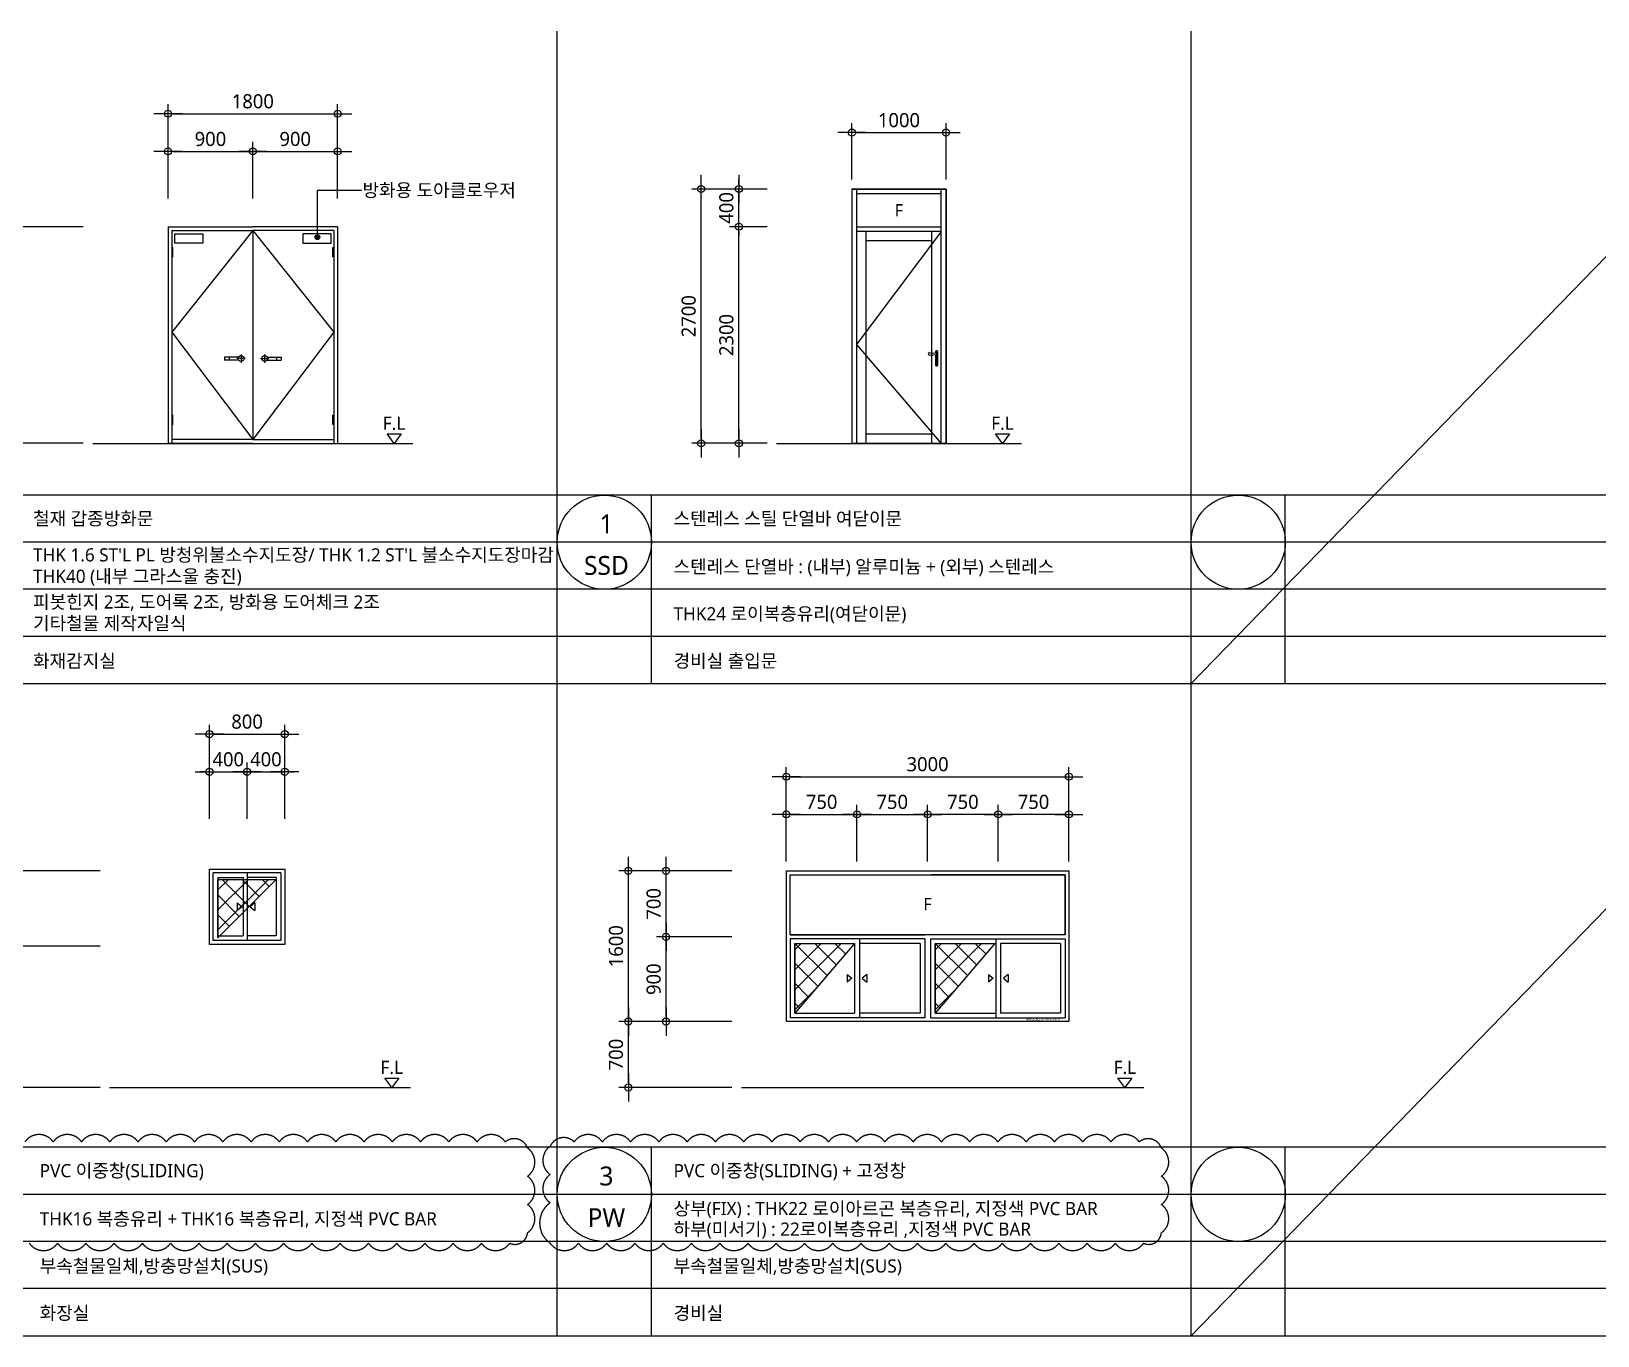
# Model space of a CAD drawing. Header units: millimetres. Extents: x 184384 to 428726, y 73696 to 101396.
# Drawn here: x 399144 to 415774, y 87546 to 101396 of the extents above; entities that cross this region are included whole.
import ezdxf
from ezdxf.enums import TextEntityAlignment as Align

# ---------------------------------------------------------------- set-up
doc = ezdxf.new("R2010")
doc.units = ezdxf.units.MM
doc.header["$LTSCALE"] = 100
doc.header["$MEASUREMENT"] = 0
doc.header["$PDSIZE"] = -10
doc.linetypes.add('ACAD_ISO03W100', pattern=[30, 12, -18])
doc.linetypes.add('CEN', pattern=[62, 60, -1, 0, -1])
doc.layers.get('0').update_dxf_attribs({"linetype": 'CONTINUOUS'})
doc.layers.get('DEFPOINTS').update_dxf_attribs({"color": 171, "linetype": 'CONTINUOUS'})
for name, color, linetype in [('BOX', 7, 'CONTINUOUS'), ('center(창호)', 1, 'CEN'), ('dim0', 7, 'CONTINUOUS'), ('DOOR', 4, 'CONTINUOUS'), ('DOOR 2', 4, 'CONTINUOUS'), ('DOOR-ELE', 252, 'CONTINUOUS'), ('ELE-3', 4, 'CONTINUOUS'), ('ELE-7', 8, 'CONTINUOUS'), ('hatch', 8, 'CONTINUOUS'), ('NDIM', 7, 'CONTINUOUS'), ('OPEN', 1, 'CONTINUOUS'), ('SYM', 7, 'CONTINUOUS'), ('TEX', 3, 'CONTINUOUS'), ('TEXT', 3, 'CONTINUOUS'), ('TEXT-기입', 6, 'CONTINUOUS'), ('WID', 4, 'CONTINUOUS'), ('WIN', 4, 'CONTINUOUS'), ('WIN-G', 252, 'CONTINUOUS')]:
    doc.layers.add(name, color=color, linetype=linetype)
doc.layers.add('VE변경사항적용-20220616', color=10, linetype='CONTINUOUS', plot=False)
doc.styles.add('CGS', font='cgse', dxfattribs={"bigfont": 'cgs'})
doc.styles.add('나눔바른고딕', font='NanumBarunGothic.ttf')
doc.dimstyles.new('NDIM 1200', dxfattribs={"dimscale": 500, "dimtxt": 3, "dimasz": 1, "dimexe": 2, "dimexo": 2, "dimgap": 1, "dimtad": 1, "dimdec": 0, "dimdsep": 46, "dimtxsty": 'CGS', "dimblk": 'DOT0', "dimcen": 1, "dimdle": 8, "dimclrd": 2, "dimclre": 2, "dimclrt": 2, "dimadec": 0, "dimazin": 0, "dimtfac": 1, "dimtdec": 0, "dimtix": 1, "dimtmove": 2, "dimatfit": 3, "dimldrblk": 'DOT0', "dimfxl": 1, "dimtolj": 1, "dimtzin": 0, "dimlwd": -1, "dimlwe": -1, "dimarcsym": 0})

# ---------------------------------------------------------------- blocks, each defined once
blk = doc.blocks.new('DOT0')
blk.add_line((-3, 0), (3, 0))
at = {"color": 6}
blk.add_circle((0, 0), 0.75, dxfattribs=at)
blk = doc.blocks.new('*D147')
at = {"layer": 'DEFPOINTS', "color": 0, "ltscale": 0.4, "transparency": 16777216}
for p in [(408856, 100321), (407856, 99721), (408856, 99721)]:
    blk.add_point(p, dxfattribs=at)
at = {"layer": 'NDIM', "ltscale": 0.4, "transparency": 16777216}
for p, q in [((407856, 99821), (407856, 100421)), ((407906, 100321), (408806, 100321)), ((408856, 99821), (408856, 100421))]:
    blk.add_line(p, q, dxfattribs=at)
at = {"layer": 'NDIM', "ltscale": 0.4, "transparency": 16777216, "xscale": 50, "yscale": 50, "zscale": 50, "rotation": 180}
blk.add_blockref('DOT0', (407856, 100321), dxfattribs=at)
at = {"layer": 'NDIM', "ltscale": 0.4, "transparency": 16777216, "xscale": 50, "yscale": 50, "zscale": 50}
blk.add_blockref('DOT0', (408856, 100321), dxfattribs=at)
at = {"layer": 'NDIM', "ltscale": 0.4, "transparency": 16777216, "insert": (408356, 100452), "char_height": 150, "attachment_point": 5, "style": '나눔바른고딕'}
blk.add_mtext('\\A1;1000', dxfattribs=at)
blk = doc.blocks.new('*D148')
at = {"layer": 'DEFPOINTS', "color": 0, "ltscale": 0.4, "transparency": 16777216}
for p in [(406256, 99721), (407056, 99721), (407056, 97021)]:
    blk.add_point(p, dxfattribs=at)
at = {"layer": 'NDIM', "ltscale": 0.4, "transparency": 16777216}
for p, q in [((406956, 99721), (406156, 99721)), ((406256, 97071), (406256, 99671)), ((406956, 97021), (406156, 97021))]:
    blk.add_line(p, q, dxfattribs=at)
at = {"layer": 'NDIM', "ltscale": 0.4, "transparency": 16777216, "xscale": 50, "yscale": 50, "zscale": 50}
for p, rotation in [((406256, 99721), 90), ((406256, 97021), 270)]:
    blk.add_blockref('DOT0', p, dxfattribs=dict(at, rotation=rotation))
at = {"layer": 'NDIM', "ltscale": 0.4, "transparency": 16777216, "insert": (406124, 98371), "char_height": 150, "attachment_point": 5, "rotation": 90, "style": '나눔바른고딕'}
blk.add_mtext('\\A1;2700', dxfattribs=at)
blk = doc.blocks.new('A$C085C0424')
at = {"layer": 'DOOR', "ltscale": 1000}
for p, q in [((0, 2700), (1000, 2700)), ((0, 2700), (0, 0)), ((1000, 2700), (1000, 0)), ((950, 2650), (50, 2650)), ((50, 2300), (950, 2300)), ((950, 2250), (50, 2250)), ((1000, 0), (0, 0))]:
    blk.add_line(p, q, dxfattribs=at)
for points in [[(50, 2700), (50, 0)], [(950, 0), (950, 2700)]]:
    blk.add_lwpolyline(points, dxfattribs=at)
at = {"layer": 'DOOR 2', "color": 8}
for p, q in [((950, 2250), (50, 1050)), ((50, 1050), (950, 0))]:
    blk.add_line(p, q, dxfattribs=at)
at = {"layer": 'DOOR-ELE', "color": 5}
for p, q in [((150, 2250), (150, 0)), ((850, 0), (850, 2250)), ((850, 2150), (150, 2150)), ((825, 962), (900, 956)), ((825, 938), (900, 944)), ((887, 973), (887, 957)), ((887, 943), (887, 832)), ((892, 973), (892, 957)), ((892, 943), (892, 832)), ((905, 981), (895, 981)), ((905, 976), (895, 976)), ((908, 832), (908, 973)), ((913, 832), (913, 973)), ((895, 829), (905, 829)), ((895, 824), (905, 824)), ((150, 100), (850, 100))]:
    blk.add_line(p, q, dxfattribs=at)
for radius in [5, 3]:
    blk.add_circle((900, 838), radius, dxfattribs=at)
for centre, radius, start, end in [((824, 950), 12, 85.4426, 274.5574), ((895, 973), 8, 90, 180), ((895, 832), 8, 180, 270), ((895, 973), 3, 90, 180), ((895, 832), 3, 180, 270), ((900, 950), 6, 270, 90), ((905, 973), 8, 0, 90), ((905, 973), 3, 0, 90), ((905, 832), 3, 270, 0), ((905, 832), 8, 270, 0)]:
    blk.add_arc(centre, radius, start, end, dxfattribs=at)
at = {"layer": 'ELE-3', "ltscale": 1000}
blk.add_lwpolyline([(1000, 2700), (0, 2700), (0, 0), (1000, 0)], close=True, dxfattribs=at)
at = {"layer": 'OPEN', "ltscale": 1000}
blk.add_lwpolyline([(950, 2250), (50, 1050), (950, 0)], dxfattribs=at)
blk = doc.blocks.new('*D149')
at = {"layer": 'DEFPOINTS', "color": 0, "ltscale": 0.4, "transparency": 16777216}
for p in [(406656, 99321), (407056, 99321), (407056, 97021)]:
    blk.add_point(p, dxfattribs=at)
at = {"layer": 'NDIM', "ltscale": 0.4, "transparency": 16777216}
for p, q in [((406956, 99321), (406556, 99321)), ((406656, 97071), (406656, 99271)), ((406956, 97021), (406556, 97021))]:
    blk.add_line(p, q, dxfattribs=at)
at = {"layer": 'NDIM', "ltscale": 0.4, "transparency": 16777216, "xscale": 50, "yscale": 50, "zscale": 50}
for p, rotation in [((406656, 99321), 90), ((406656, 97021), 270)]:
    blk.add_blockref('DOT0', p, dxfattribs=dict(at, rotation=rotation))
at = {"layer": 'NDIM', "ltscale": 0.4, "transparency": 16777216, "insert": (406524, 98171), "char_height": 150, "attachment_point": 5, "rotation": 90, "style": '나눔바른고딕'}
blk.add_mtext('\\A1;2300', dxfattribs=at)
blk = doc.blocks.new('*D150')
at = {"layer": 'DEFPOINTS', "color": 0, "ltscale": 0.4, "transparency": 16777216}
for p in [(406656, 99721), (407056, 99721), (407056, 99321)]:
    blk.add_point(p, dxfattribs=at)
at = {"layer": 'NDIM', "ltscale": 0.4, "transparency": 16777216}
for p, q in [((406656, 99771), (406656, 99821)), ((406956, 99721), (406556, 99721)), ((406656, 99321), (406656, 99721)), ((406956, 99321), (406556, 99321)), ((406656, 99271), (406656, 99221))]:
    blk.add_line(p, q, dxfattribs=at)
at = {"layer": 'NDIM', "ltscale": 0.4, "transparency": 16777216, "xscale": 50, "yscale": 50, "zscale": 50}
for p, rotation in [((406656, 99721), 270), ((406656, 99321), 90)]:
    blk.add_blockref('DOT0', p, dxfattribs=dict(at, rotation=rotation))
at = {"layer": 'NDIM', "ltscale": 0.4, "transparency": 16777216, "insert": (406524, 99521), "char_height": 150, "attachment_point": 5, "rotation": 90, "style": '나눔바른고딕'}
blk.add_mtext('\\A1;400', dxfattribs=at)
blk = doc.blocks.new('*D158')
at = {"layer": 'DEFPOINTS', "color": 0, "ltscale": 0.4, "transparency": 16777216}
for p in [(398776, 92481), (399976, 92481), (399976, 91681)]:
    blk.add_point(p, dxfattribs=at)
at = {"layer": 'NDIM', "ltscale": 0.4, "transparency": 16777216}
for p, q in [((399876, 92481), (398676, 92481)), ((398776, 91731), (398776, 92431)), ((399876, 91681), (398676, 91681))]:
    blk.add_line(p, q, dxfattribs=at)
at = {"layer": 'NDIM', "ltscale": 0.4, "transparency": 16777216, "xscale": 50, "yscale": 50, "zscale": 50}
for p, rotation in [((398776, 92481), 90), ((398776, 91681), 270)]:
    blk.add_blockref('DOT0', p, dxfattribs=dict(at, rotation=rotation))
at = {"layer": 'NDIM', "ltscale": 0.4, "transparency": 16777216, "insert": (398644, 92081), "char_height": 150, "attachment_point": 5, "rotation": 90, "style": '나눔바른고딕'}
blk.add_mtext('\\A1;800', dxfattribs=at)
blk = doc.blocks.new('*D159')
at = {"layer": 'DEFPOINTS', "color": 0, "ltscale": 0.4, "transparency": 16777216}
for p in [(401835, 93933), (401035, 92933), (401835, 92933)]:
    blk.add_point(p, dxfattribs=at)
at = {"layer": 'NDIM', "ltscale": 0.4, "transparency": 16777216}
for p, q in [((401035, 93033), (401035, 94033)), ((401835, 93033), (401835, 94033)), ((401085, 93933), (401785, 93933))]:
    blk.add_line(p, q, dxfattribs=at)
at = {"layer": 'NDIM', "ltscale": 0.4, "transparency": 16777216, "xscale": 50, "yscale": 50, "zscale": 50, "rotation": 180}
blk.add_blockref('DOT0', (401035, 93933), dxfattribs=at)
at = {"layer": 'NDIM', "ltscale": 0.4, "transparency": 16777216, "xscale": 50, "yscale": 50, "zscale": 50}
blk.add_blockref('DOT0', (401835, 93933), dxfattribs=at)
at = {"layer": 'NDIM', "ltscale": 0.4, "transparency": 16777216, "insert": (401435, 94065), "char_height": 150, "attachment_point": 5, "style": '나눔바른고딕'}
blk.add_mtext('\\A1;800', dxfattribs=at)
blk = doc.blocks.new('*D160')
at = {"layer": 'DEFPOINTS', "color": 0, "ltscale": 0.4, "transparency": 16777216}
for p in [(401435, 93533), (401035, 92933), (401435, 92933)]:
    blk.add_point(p, dxfattribs=at)
at = {"layer": 'NDIM', "ltscale": 0.4, "transparency": 16777216}
for p, q in [((401035, 93033), (401035, 93633)), ((401435, 93033), (401435, 93633)), ((400985, 93533), (400935, 93533)), ((401035, 93533), (401435, 93533)), ((401485, 93533), (401535, 93533))]:
    blk.add_line(p, q, dxfattribs=at)
at = {"layer": 'NDIM', "ltscale": 0.4, "transparency": 16777216, "xscale": 50, "yscale": 50, "zscale": 50}
blk.add_blockref('DOT0', (401035, 93533), dxfattribs=at)
at = {"layer": 'NDIM', "ltscale": 0.4, "transparency": 16777216, "xscale": 50, "yscale": 50, "zscale": 50, "rotation": 180}
blk.add_blockref('DOT0', (401435, 93533), dxfattribs=at)
at = {"layer": 'NDIM', "ltscale": 0.4, "transparency": 16777216, "insert": (401235, 93665), "char_height": 150, "attachment_point": 5, "style": '나눔바른고딕'}
blk.add_mtext('\\A1;400', dxfattribs=at)
blk = doc.blocks.new('*D161')
at = {"layer": 'DEFPOINTS', "color": 0, "ltscale": 0.4, "transparency": 16777216}
for p in [(401835, 93533), (401435, 92933), (401835, 92933)]:
    blk.add_point(p, dxfattribs=at)
at = {"layer": 'NDIM', "ltscale": 0.4, "transparency": 16777216}
for p, q in [((401435, 93033), (401435, 93633)), ((401835, 93033), (401835, 93633)), ((401385, 93533), (401335, 93533)), ((401435, 93533), (401835, 93533)), ((401885, 93533), (401935, 93533))]:
    blk.add_line(p, q, dxfattribs=at)
at = {"layer": 'NDIM', "ltscale": 0.4, "transparency": 16777216, "xscale": 50, "yscale": 50, "zscale": 50}
blk.add_blockref('DOT0', (401435, 93533), dxfattribs=at)
at = {"layer": 'NDIM', "ltscale": 0.4, "transparency": 16777216, "xscale": 50, "yscale": 50, "zscale": 50, "rotation": 180}
blk.add_blockref('DOT0', (401835, 93533), dxfattribs=at)
at = {"layer": 'NDIM', "ltscale": 0.4, "transparency": 16777216, "insert": (401635, 93665), "char_height": 150, "attachment_point": 5, "style": '나눔바른고딕'}
blk.add_mtext('\\A1;400', dxfattribs=at)
blk = doc.blocks.new('*D162')
at = {"layer": 'DEFPOINTS', "color": 0, "ltscale": 0.4, "transparency": 16777216}
for p in [(398776, 91681), (399976, 91681), (399976, 90181)]:
    blk.add_point(p, dxfattribs=at)
at = {"layer": 'NDIM', "ltscale": 0.4, "transparency": 16777216}
for p, q in [((399876, 91681), (398676, 91681)), ((398776, 90231), (398776, 91631)), ((399876, 90181), (398676, 90181))]:
    blk.add_line(p, q, dxfattribs=at)
at = {"layer": 'NDIM', "ltscale": 0.4, "transparency": 16777216, "xscale": 50, "yscale": 50, "zscale": 50}
for p, rotation in [((398776, 91681), 90), ((398776, 90181), 270)]:
    blk.add_blockref('DOT0', p, dxfattribs=dict(at, rotation=rotation))
at = {"layer": 'NDIM', "ltscale": 0.4, "transparency": 16777216, "insert": (398496, 90931), "char_height": 150, "attachment_point": 5, "rotation": 90, "style": '나눔바른고딕'}
blk.add_mtext('\\A1;경비실 : 1500\\P화장실 : 1,570', dxfattribs=at)
blk = doc.blocks.new('A$C136344D4')
at = {"layer": 'WIN'}
for p, q in [((0, 1200), (800, 1200)), ((0, 400), (0, 1200)), ((800, 1200), (800, 400)), ((40, 440), (40, 1160)), ((760, 1160), (40, 1160)), ((400, 1160, 1), (400, 440, 1)), ((760, 1160), (760, 440)), ((800, 400), (0, 400)), ((760, 440), (40, 440))]:
    blk.add_line(p, q, dxfattribs=at)
at = {"layer": 'WIN-G'}
for p, q in [((90, 1110), (90, 490)), ((90, 1110), (360, 1110, 1)), ((360, 1110, 1), (360, 490, 1)), ((710, 1110), (400, 1110, 1)), ((710, 1110), (710, 490)), ((296, 840, 1), (346, 800, 1)), ((296, 840, 1), (296, 760, 1)), ((483, 840, 1), (433, 800, 1)), ((483, 840, 1), (483, 760, 1)), ((346, 800, 1), (296, 760, 1)), ((433, 800, 1), (483, 760, 1)), ((90, 490), (360, 490, 1)), ((710, 490), (400, 490, 1))]:
    blk.add_line(p, q, dxfattribs=at)
blk = doc.blocks.new('*D167')
at = {"layer": 'DEFPOINTS', "color": 0, "ltscale": 0.4, "transparency": 16777216}
for p in [(402396, 100521), (400596, 99521), (402396, 99521)]:
    blk.add_point(p, dxfattribs=at)
at = {"layer": 'NDIM', "ltscale": 0.4, "transparency": 16777216}
for p, q in [((400596, 99621), (400596, 100621)), ((402396, 99621), (402396, 100621)), ((400646, 100521), (402346, 100521))]:
    blk.add_line(p, q, dxfattribs=at)
at = {"layer": 'NDIM', "ltscale": 0.4, "transparency": 16777216, "xscale": 50, "yscale": 50, "zscale": 50, "rotation": 180}
blk.add_blockref('DOT0', (400596, 100521), dxfattribs=at)
at = {"layer": 'NDIM', "ltscale": 0.4, "transparency": 16777216, "xscale": 50, "yscale": 50, "zscale": 50}
blk.add_blockref('DOT0', (402396, 100521), dxfattribs=at)
at = {"layer": 'NDIM', "ltscale": 0.4, "transparency": 16777216, "insert": (401496, 100652), "char_height": 150, "attachment_point": 5, "style": '나눔바른고딕'}
blk.add_mtext('\\A1;1800', dxfattribs=at)
blk = doc.blocks.new('*D168')
at = {"layer": 'DEFPOINTS', "color": 0, "ltscale": 0.4, "transparency": 16777216}
for p in [(398996, 99321), (399796, 99321), (399796, 97021)]:
    blk.add_point(p, dxfattribs=at)
at = {"layer": 'NDIM', "ltscale": 0.4, "transparency": 16777216}
for p, q in [((399696, 99321), (398896, 99321)), ((398996, 97071), (398996, 99271)), ((399696, 97021), (398896, 97021))]:
    blk.add_line(p, q, dxfattribs=at)
at = {"layer": 'NDIM', "ltscale": 0.4, "transparency": 16777216, "xscale": 50, "yscale": 50, "zscale": 50}
for p, rotation in [((398996, 99321), 90), ((398996, 97021), 270)]:
    blk.add_blockref('DOT0', p, dxfattribs=dict(at, rotation=rotation))
at = {"layer": 'NDIM', "ltscale": 0.4, "transparency": 16777216, "insert": (398865, 98171), "char_height": 150, "attachment_point": 5, "rotation": 90, "style": '나눔바른고딕'}
blk.add_mtext('\\A1;2300', dxfattribs=at)
blk = doc.blocks.new('*D169')
at = {"layer": 'DEFPOINTS', "color": 0, "ltscale": 0.4, "transparency": 16777216}
for p in [(402396, 100121), (401496, 99521), (402396, 99521)]:
    blk.add_point(p, dxfattribs=at)
at = {"layer": 'NDIM', "ltscale": 0.4, "transparency": 16777216}
for p, q in [((401496, 99621), (401496, 100221)), ((401546, 100121), (402346, 100121)), ((402396, 99621), (402396, 100221))]:
    blk.add_line(p, q, dxfattribs=at)
at = {"layer": 'NDIM', "ltscale": 0.4, "transparency": 16777216, "xscale": 50, "yscale": 50, "zscale": 50, "rotation": 180}
blk.add_blockref('DOT0', (401496, 100121), dxfattribs=at)
at = {"layer": 'NDIM', "ltscale": 0.4, "transparency": 16777216, "xscale": 50, "yscale": 50, "zscale": 50}
blk.add_blockref('DOT0', (402396, 100121), dxfattribs=at)
at = {"layer": 'NDIM', "ltscale": 0.4, "transparency": 16777216, "insert": (401946, 100252), "char_height": 150, "attachment_point": 5, "style": '나눔바른고딕'}
blk.add_mtext('\\A1;900', dxfattribs=at)
blk = doc.blocks.new('*D170')
at = {"layer": 'DEFPOINTS', "color": 0, "ltscale": 0.4, "transparency": 16777216}
for p in [(401496, 100121), (400596, 99521), (401496, 99521)]:
    blk.add_point(p, dxfattribs=at)
at = {"layer": 'NDIM', "ltscale": 0.4, "transparency": 16777216}
for p, q in [((400596, 99621), (400596, 100221)), ((400646, 100121), (401446, 100121)), ((401496, 99621), (401496, 100221))]:
    blk.add_line(p, q, dxfattribs=at)
at = {"layer": 'NDIM', "ltscale": 0.4, "transparency": 16777216, "xscale": 50, "yscale": 50, "zscale": 50, "rotation": 180}
blk.add_blockref('DOT0', (400596, 100121), dxfattribs=at)
at = {"layer": 'NDIM', "ltscale": 0.4, "transparency": 16777216, "xscale": 50, "yscale": 50, "zscale": 50}
blk.add_blockref('DOT0', (401496, 100121), dxfattribs=at)
at = {"layer": 'NDIM', "ltscale": 0.4, "transparency": 16777216, "insert": (401046, 100252), "char_height": 150, "attachment_point": 5, "style": '나눔바른고딕'}
blk.add_mtext('\\A1;900', dxfattribs=at)
blk = doc.blocks.new('A$C28CC4FF9')
at = {"layer": 'center(창호)'}
for p, q in [((820, 900), (730, 900)), ((775, 945), (775, 855)), ((980, 900), (1070, 900)), ((1025, 945), (1025, 855))]:
    blk.add_line(p, q, dxfattribs=at)
at = {"layer": 'DOOR', "ltscale": 1000}
for p, q in [((0, 2300), (0, 0)), ((0, 2300), (900, 2300)), ((40, 2260), (40, 0)), ((40, 2260), (900, 2260)), ((1800, 2300), (900, 2300)), ((900, 2260), (900, 40)), ((1760, 2260), (900, 2260)), ((1760, 2260), (1760, 0)), ((1800, 2300), (1800, 0)), ((900, 0), (0, 0)), ((900, 40), (40, 40)), ((900, 40), (1760, 40)), ((900, 0), (1800, 0))]:
    blk.add_line(p, q, dxfattribs=at)
for centre in [(775, 900), (1025, 900)]:
    blk.add_circle(centre, 30, dxfattribs=at)
at = {"layer": 'DOOR-ELE', "ltscale": 1000}
for p, q in [((749, 915), (600, 915)), ((600, 915), (600, 885)), ((749, 885), (600, 885)), ((650, 915), (650, 885)), ((1051, 915), (1200, 915)), ((1051, 885), (1200, 885)), ((1150, 915), (1150, 885)), ((1200, 915), (1200, 885))]:
    blk.add_line(p, q, dxfattribs=at)
for points in [[(70, 2225), (370, 2225), (370, 2125), (70, 2125)], [(1730, 2225), (1430, 2225), (1430, 2125), (1730, 2125)], [(40, 1980), (50, 1980), (50, 2080), (40, 2080)], [(1760, 1980), (1750, 1980), (1750, 2080), (1760, 2080)], [(40, 200), (50, 200), (50, 300), (40, 300)], [(1760, 200), (1750, 200), (1750, 300), (1760, 300)]]:
    blk.add_lwpolyline(points, close=True, dxfattribs=at)
at = {"layer": 'OPEN', "ltscale": 1000}
for p, q in [((900, 2260), (40, 1180)), ((900, 2260), (1760, 1180)), ((40, 1180), (900, 40)), ((1760, 1180), (900, 40))]:
    blk.add_line(p, q, dxfattribs=at)
blk = doc.blocks.new('*D171')
at = {"layer": 'DEFPOINTS', "color": 0, "ltscale": 0.4, "transparency": 16777216}
for p in [(405483, 90881), (406683, 90881), (406683, 90181)]:
    blk.add_point(p, dxfattribs=at)
at = {"layer": 'NDIM', "ltscale": 0.4, "transparency": 16777216}
for p, q in [((406583, 90881), (405383, 90881)), ((405483, 90231), (405483, 90831)), ((406583, 90181), (405383, 90181))]:
    blk.add_line(p, q, dxfattribs=at)
at = {"layer": 'NDIM', "ltscale": 0.4, "transparency": 16777216, "xscale": 50, "yscale": 50, "zscale": 50}
for p, rotation in [((405483, 90881), 90), ((405483, 90181), 270)]:
    blk.add_blockref('DOT0', p, dxfattribs=dict(at, rotation=rotation))
at = {"layer": 'NDIM', "ltscale": 0.4, "transparency": 16777216, "insert": (405352, 90531), "char_height": 150, "attachment_point": 5, "rotation": 90, "style": '나눔바른고딕'}
blk.add_mtext('\\A1;700', dxfattribs=at)
blk = doc.blocks.new('*D172')
at = {"layer": 'DEFPOINTS', "color": 0, "ltscale": 0.4, "transparency": 16777216}
for p in [(407910, 93081), (407160, 92481), (407910, 92481)]:
    blk.add_point(p, dxfattribs=at)
at = {"layer": 'NDIM', "ltscale": 0.4, "transparency": 16777216}
for p, q in [((407160, 92581), (407160, 93181)), ((407910, 92581), (407910, 93181)), ((407210, 93081), (407860, 93081))]:
    blk.add_line(p, q, dxfattribs=at)
at = {"layer": 'NDIM', "ltscale": 0.4, "transparency": 16777216, "xscale": 50, "yscale": 50, "zscale": 50, "rotation": 180}
blk.add_blockref('DOT0', (407160, 93081), dxfattribs=at)
at = {"layer": 'NDIM', "ltscale": 0.4, "transparency": 16777216, "xscale": 50, "yscale": 50, "zscale": 50}
blk.add_blockref('DOT0', (407910, 93081), dxfattribs=at)
at = {"layer": 'NDIM', "ltscale": 0.4, "transparency": 16777216, "insert": (407535, 93213), "char_height": 150, "attachment_point": 5, "style": '나눔바른고딕'}
blk.add_mtext('\\A1;750', dxfattribs=at)
blk = doc.blocks.new('*D173')
at = {"layer": 'DEFPOINTS', "color": 0, "ltscale": 0.4, "transparency": 16777216}
for p in [(410160, 93481), (407160, 92481), (410160, 92481)]:
    blk.add_point(p, dxfattribs=at)
at = {"layer": 'NDIM', "ltscale": 0.4, "transparency": 16777216}
for p, q in [((407160, 92581), (407160, 93581)), ((407210, 93481), (410110, 93481)), ((410160, 92581), (410160, 93581))]:
    blk.add_line(p, q, dxfattribs=at)
at = {"layer": 'NDIM', "ltscale": 0.4, "transparency": 16777216, "xscale": 50, "yscale": 50, "zscale": 50, "rotation": 180}
blk.add_blockref('DOT0', (407160, 93481), dxfattribs=at)
at = {"layer": 'NDIM', "ltscale": 0.4, "transparency": 16777216, "xscale": 50, "yscale": 50, "zscale": 50}
blk.add_blockref('DOT0', (410160, 93481), dxfattribs=at)
at = {"layer": 'NDIM', "ltscale": 0.4, "transparency": 16777216, "insert": (408660, 93613), "char_height": 150, "attachment_point": 5, "style": '나눔바른고딕'}
blk.add_mtext('\\A1;3000', dxfattribs=at)
blk = doc.blocks.new('*D174')
at = {"layer": 'DEFPOINTS', "color": 0, "ltscale": 0.4, "transparency": 16777216}
for p in [(408660, 93081), (407910, 92481), (408660, 92481)]:
    blk.add_point(p, dxfattribs=at)
at = {"layer": 'NDIM', "ltscale": 0.4, "transparency": 16777216}
for p, q in [((407910, 92581), (407910, 93181)), ((408660, 92581), (408660, 93181)), ((407960, 93081), (408610, 93081))]:
    blk.add_line(p, q, dxfattribs=at)
at = {"layer": 'NDIM', "ltscale": 0.4, "transparency": 16777216, "xscale": 50, "yscale": 50, "zscale": 50, "rotation": 180}
blk.add_blockref('DOT0', (407910, 93081), dxfattribs=at)
at = {"layer": 'NDIM', "ltscale": 0.4, "transparency": 16777216, "xscale": 50, "yscale": 50, "zscale": 50}
blk.add_blockref('DOT0', (408660, 93081), dxfattribs=at)
at = {"layer": 'NDIM', "ltscale": 0.4, "transparency": 16777216, "insert": (408285, 93213), "char_height": 150, "attachment_point": 5, "style": '나눔바른고딕'}
blk.add_mtext('\\A1;750', dxfattribs=at)
blk = doc.blocks.new('*D175')
at = {"layer": 'DEFPOINTS', "color": 0, "ltscale": 0.4, "transparency": 16777216}
for p in [(405883, 91781), (406683, 91781), (406683, 90881)]:
    blk.add_point(p, dxfattribs=at)
at = {"layer": 'NDIM', "ltscale": 0.4, "transparency": 16777216}
for p, q in [((406583, 91781), (405783, 91781)), ((405883, 90931), (405883, 91731)), ((406583, 90881), (405783, 90881))]:
    blk.add_line(p, q, dxfattribs=at)
at = {"layer": 'NDIM', "ltscale": 0.4, "transparency": 16777216, "xscale": 50, "yscale": 50, "zscale": 50}
for p, rotation in [((405883, 91781), 90), ((405883, 90881), 270)]:
    blk.add_blockref('DOT0', p, dxfattribs=dict(at, rotation=rotation))
at = {"layer": 'NDIM', "ltscale": 0.4, "transparency": 16777216, "insert": (405752, 91331), "char_height": 150, "attachment_point": 5, "rotation": 90, "style": '나눔바른고딕'}
blk.add_mtext('\\A1;900', dxfattribs=at)
blk = doc.blocks.new('*D176')
at = {"layer": 'DEFPOINTS', "color": 0, "ltscale": 0.4, "transparency": 16777216}
for p in [(405883, 92481), (406683, 92481), (406683, 91781)]:
    blk.add_point(p, dxfattribs=at)
at = {"layer": 'NDIM', "ltscale": 0.4, "transparency": 16777216}
for p, q in [((406583, 92481), (405783, 92481)), ((405883, 91831), (405883, 92431)), ((406583, 91781), (405783, 91781))]:
    blk.add_line(p, q, dxfattribs=at)
at = {"layer": 'NDIM', "ltscale": 0.4, "transparency": 16777216, "xscale": 50, "yscale": 50, "zscale": 50}
for p, rotation in [((405883, 92481), 90), ((405883, 91781), 270)]:
    blk.add_blockref('DOT0', p, dxfattribs=dict(at, rotation=rotation))
at = {"layer": 'NDIM', "ltscale": 0.4, "transparency": 16777216, "insert": (405752, 92131), "char_height": 150, "attachment_point": 5, "rotation": 90, "style": '나눔바른고딕'}
blk.add_mtext('\\A1;700', dxfattribs=at)
blk = doc.blocks.new('*D177')
at = {"layer": 'DEFPOINTS', "color": 0, "ltscale": 0.4, "transparency": 16777216}
for p in [(405483, 92481), (406683, 92481), (406683, 90881)]:
    blk.add_point(p, dxfattribs=at)
at = {"layer": 'NDIM', "ltscale": 0.4, "transparency": 16777216}
for p, q in [((406583, 92481), (405383, 92481)), ((405483, 90931), (405483, 92431)), ((406583, 90881), (405383, 90881))]:
    blk.add_line(p, q, dxfattribs=at)
at = {"layer": 'NDIM', "ltscale": 0.4, "transparency": 16777216, "xscale": 50, "yscale": 50, "zscale": 50}
for p, rotation in [((405483, 92481), 90), ((405483, 90881), 270)]:
    blk.add_blockref('DOT0', p, dxfattribs=dict(at, rotation=rotation))
at = {"layer": 'NDIM', "ltscale": 0.4, "transparency": 16777216, "insert": (405352, 91681), "char_height": 150, "attachment_point": 5, "rotation": 90, "style": '나눔바른고딕'}
blk.add_mtext('\\A1;1600', dxfattribs=at)
blk = doc.blocks.new('SDFAWEFA')
at = {"layer": 'WID', "ltscale": 1000}
for p, q in [((40, 1292), (1480, 1292)), ((40, 652), (40, 1292)), ((2960, 1292), (1540, 1292)), ((2960, 652), (2960, 1292)), ((1470, 612), (40, 612)), ((40, 612), (40, -228)), ((775, 612), (775, -228)), ((1470, 612), (1470, -228)), ((1530, 612), (1530, -228)), ((1530, 612), (2960, 612)), ((2225, 612), (2225, -228)), ((2960, 612), (2960, -228)), ((1470, -228), (40, -228)), ((1530, -228), (2960, -228))]:
    blk.add_line(p, q, dxfattribs=at)
for points in [[(0, 1332), (3000, 1332), (3000, -268), (0, -268)], [(40, 1292), (2960, 1292), (2960, 652), (40, 652)]]:
    blk.add_lwpolyline(points, close=True, dxfattribs=at)
for points in [[(40, 652), (1470, 652)], [(2960, 652), (1530, 652)]]:
    blk.add_lwpolyline(points, dxfattribs=at)
at = {"layer": 'WIN-G'}
for p, q in [((90, 562), (90, -178)), ((90, 562), (725, 562)), ((725, 562), (725, -178)), ((1420, 562), (775, 562)), ((1420, 562), (1420, -178)), ((1580, 562), (2225, 562)), ((1580, 562), (1580, -178)), ((2275, 562), (2275, -178)), ((2910, 562), (2275, 562)), ((2910, 562), (2910, -178)), ((645, 232), (695, 192)), ((645, 232), (645, 152)), ((695, 192), (645, 152)), ((855, 232), (805, 192)), ((805, 192), (855, 152)), ((855, 232), (855, 152)), ((2145, 232), (2195, 192)), ((2145, 232), (2145, 152)), ((2195, 192), (2145, 152)), ((2355, 232), (2305, 192)), ((2305, 192), (2355, 152)), ((2355, 232), (2355, 152)), ((90, -178), (725, -178)), ((1420, -178), (775, -178)), ((1580, -178), (2225, -178)), ((2910, -178), (2275, -178))]:
    blk.add_line(p, q, dxfattribs=at)
at = {"layer": 'DEFPOINTS', "style": '나눔바른고딕'}
blk.add_text('AW(3.0X2.0)-미서기+FIX', height=25, dxfattribs=at).set_placement((2546, -258))
blk = doc.blocks.new('*D178')
at = {"layer": 'DEFPOINTS', "color": 0, "ltscale": 0.4, "transparency": 16777216}
for p in [(409410, 93081), (409410, 92481), (410160, 92481)]:
    blk.add_point(p, dxfattribs=at)
at = {"layer": 'NDIM', "ltscale": 0.4, "transparency": 16777216}
for p, q in [((409410, 92581), (409410, 93181)), ((410160, 92581), (410160, 93181)), ((410110, 93081), (409460, 93081))]:
    blk.add_line(p, q, dxfattribs=at)
at = {"layer": 'NDIM', "ltscale": 0.4, "transparency": 16777216, "xscale": 50, "yscale": 50, "zscale": 50, "rotation": 180}
blk.add_blockref('DOT0', (409410, 93081), dxfattribs=at)
at = {"layer": 'NDIM', "ltscale": 0.4, "transparency": 16777216, "xscale": 50, "yscale": 50, "zscale": 50}
blk.add_blockref('DOT0', (410160, 93081), dxfattribs=at)
at = {"layer": 'NDIM', "ltscale": 0.4, "transparency": 16777216, "insert": (409785, 93213), "char_height": 150, "attachment_point": 5, "style": '나눔바른고딕'}
blk.add_mtext('\\A1;750', dxfattribs=at)
blk = doc.blocks.new('*D179')
at = {"layer": 'DEFPOINTS', "color": 0, "ltscale": 0.4, "transparency": 16777216}
for p in [(408660, 93081), (408660, 92481), (409410, 92481)]:
    blk.add_point(p, dxfattribs=at)
at = {"layer": 'NDIM', "ltscale": 0.4, "transparency": 16777216}
for p, q in [((408660, 92581), (408660, 93181)), ((409410, 92581), (409410, 93181)), ((409360, 93081), (408710, 93081))]:
    blk.add_line(p, q, dxfattribs=at)
at = {"layer": 'NDIM', "ltscale": 0.4, "transparency": 16777216, "xscale": 50, "yscale": 50, "zscale": 50, "rotation": 180}
blk.add_blockref('DOT0', (408660, 93081), dxfattribs=at)
at = {"layer": 'NDIM', "ltscale": 0.4, "transparency": 16777216, "xscale": 50, "yscale": 50, "zscale": 50}
blk.add_blockref('DOT0', (409410, 93081), dxfattribs=at)
at = {"layer": 'NDIM', "ltscale": 0.4, "transparency": 16777216, "insert": (409035, 93213), "char_height": 150, "attachment_point": 5, "style": '나눔바른고딕'}
blk.add_mtext('\\A1;750', dxfattribs=at)

msp = doc.modelspace()

# ---------------------------------------------------------------- hatches: boundary and pattern name
at = {"layer": 'hatch'}
h = msp.add_hatch(dxfattribs=at)
h.set_pattern_fill('_USER', color=252, scale=150, angle=45, double=1, pattern_type=0)
h.set_pattern_definition([(45, (393249.87, 74008.55), (-106.066, 106.066), []), (135, (393249.87, 74008.55), (-106.066, -106.066), [])])
h.paths.add_polyline_path([(401745, 92391.1), (401125, 91771.1), (401125, 92391.1)])
h = msp.add_hatch(dxfattribs=at)
h.set_pattern_fill('_USER', color=252, scale=150, angle=45, double=1, pattern_type=0)
h.set_pattern_definition([(45, (204805.35, 115542.45), (-106.06602, 106.06602), []), (135, (204805.35, 115542.45), (-106.06602, -106.06602), [])])
h.paths.add_polyline_path([(407250.4, 91711.1), (407885.4, 91711.1), (407250.4, 90971.1)])
h = msp.add_hatch(dxfattribs=at)
h.set_pattern_fill('_USER', color=252, scale=150, angle=45, double=1, pattern_type=0)
h.set_pattern_definition([(45, (206295.35, 115542.45), (-106.06602, 106.06602), []), (135, (206295.35, 115542.45), (-106.06602, -106.06602), [])])
h.paths.add_polyline_path([(408740.4, 91711.1), (409375.4, 91711.1), (408740.4, 90971.1)])
at = {"layer": 'SYM', "ltscale": 1000}
h = msp.add_hatch(color=256, dxfattribs=at)
h.dxf.hatch_style = 1
edge = h.paths.add_edge_path()
edge.add_arc((402181.2, 99209.3), 25, 0, 360)

# ---------------------------------------------------------------- linework, layer by layer
at = {"layer": 'BOX', "color": 3}
for p, q in [((404728.1, 87545.8), (404728.1, 101395.8)), ((411458.1, 87545.8), (411458.1, 101395.8)), ((389418.1, 94470.8), (424918.1, 94470.8)), ((389418.1, 87545.8), (424918.1, 87545.8))]:
    msp.add_line(p, q, dxfattribs=at)
at = {"layer": 'BOX'}
for p, q in [((424918.1, 96470.8), (389418.1, 96470.8)), ((405728.1, 94470.8), (405728.1, 96470.8)), ((412458.1, 94470.8), (412458.1, 96470.8)), ((424918.1, 89545.8), (389418.1, 89545.8)), ((405728.1, 87545.8), (405728.1, 89545.8)), ((412458.1, 87545.8), (412458.1, 89545.8))]:
    msp.add_line(p, q, dxfattribs=at)
at = {"layer": 'BOX', "color": 5}
for p, q in [((424918.1, 95970.8), (389418.1, 95970.8)), ((424918.1, 95470.8), (389418.1, 95470.8)), ((424918.1, 94970.8), (389418.1, 94970.8)), ((424918.1, 89045.8), (389418.1, 89045.8)), ((424918.1, 88545.8), (389418.1, 88545.8)), ((424918.1, 88045.8), (389418.1, 88045.8))]:
    msp.add_line(p, q, dxfattribs=at)
at = {"layer": 'BOX', "color": 6}
for p, q in [((405728.1, 95970.8), (404728.1, 95970.8)), ((412458.1, 95970.8), (411458.1, 95970.8)), ((405728.1, 89045.8), (404728.1, 89045.8)), ((412458.1, 89045.8), (411458.1, 89045.8))]:
    msp.add_line(p, q, dxfattribs=at)
at = {"layer": 'BOX', "color": 5}
for points in [[(411458.1, 94470.8), (418188.1, 101395.8)], [(411458.1, 87545.8), (418188.1, 94470.8)]]:
    msp.add_lwpolyline(points, dxfattribs=at)
at = {"layer": 'BOX', "color": 6}
for centre in [(405228.1, 95970.8), (411958.1, 95970.8), (405228.1, 89045.8), (411958.1, 89045.8)]:
    msp.add_circle(centre, 500, dxfattribs=at)
at = {"layer": 'center(창호)'}
for p, q in [((399796.1, 97020.7), (403196.1, 97020.7)), ((407055.5, 97020.7), (409655.5, 97020.7))]:
    msp.add_line(p, q, dxfattribs=at)
at = {"layer": 'center(창호)', "ltscale": 1000}
for p, q in [((399975.8, 90181.1), (403171.1, 90181.1)), ((406683.5, 90181.1), (410955.2, 90181.1))]:
    msp.add_line(p, q, dxfattribs=at)
at = {"layer": 'hatch', "color": 252}
msp.add_lwpolyline([(401745, 92391.1), (401125, 91771.1), (401125, 92391.1)], close=True, dxfattribs=at)
for points in [[(407250.4, 91711.1), (407885.4, 91711.1), (407250.4, 90971.1), (407250.4, 91711.1)], [(408740.4, 91711.1), (409375.4, 91711.1), (408740.4, 90971.1), (408740.4, 91711.1)]]:
    msp.add_lwpolyline(points, dxfattribs=at)
at = {"layer": 'SYM', "ltscale": 1000}
for p, q in [((402181.2, 99709.3), (402649.8, 99709.3)), ((402181.2, 99209.3), (402181.2, 99709.3))]:
    msp.add_line(p, q, dxfattribs=at)
at = {"layer": 'SYM'}
for points in [[(402921.1, 97120.7), (403071.1, 97120.7), (402996.1, 97020.7), (402921.1, 97120.7)], [(409380.5, 97120.7), (409530.5, 97120.7), (409455.5, 97020.7), (409380.5, 97120.7)], [(402896.1, 90281.1), (403046.1, 90281.1), (402971.1, 90181.1), (402896.1, 90281.1)], [(410680.2, 90281.1), (410830.2, 90281.1), (410755.2, 90181.1), (410680.2, 90281.1)]]:
    msp.add_lwpolyline(points, dxfattribs=at)
at = {"layer": 'SYM', "ltscale": 1000}
msp.add_circle((402181.2, 99209.3), 25, dxfattribs=at)
at = {"layer": 'VE변경사항적용-20220616', "linetype": 'ACAD_ISO03W100'}
msp.add_lwpolyline([(399123.1, 88527.7, 0.5205671), (399423.1, 88527.7, 0.5205671), (399723.1, 88527.7, 0.5205671), (400023.1, 88527.7, 0.5205671), (400323.1, 88527.7, 0.5205671), (400623.1, 88527.7, 0.5205671), (400923.1, 88527.7, 0.5205671), (401223.1, 88527.7, 0.5205671), (401523.1, 88527.7, 0.5205671), (401823.1, 88527.7, 0.5205671), (402123.1, 88527.7, 0.5205671), (402423.1, 88527.7, 0.5205671), (402723.1, 88527.7, 0.5205671), (403023.1, 88527.7, 0.5205671), (403323.1, 88527.7, 0.5205671), (403623.1, 88527.7, 0.5205671), (403923.1, 88527.7, 0.5205671), (404223.1, 88527.7, 0.5205671), (404412.3, 88638.5, 0.5205671), (404412.3, 88938.5, 0.5205671), (404412.3, 89238.5, 0.5205671), (404412.3, 89538.5, 0.5205671), (404177.1, 89603.2, 0.5205671), (403877.1, 89603.2, 0.5205671), (403577.1, 89603.2, 0.5205671), (403277.1, 89603.2, 0.5205671), (402977.1, 89603.2, 0.5205671), (402677.1, 89603.2, 0.5205671), (402377.1, 89603.2, 0.5205671), (402077.1, 89603.2, 0.5205671), (401777.1, 89603.2, 0.5205671), (401477.1, 89603.2, 0.5205671), (401177.1, 89603.2, 0.5205671), (400877.1, 89603.2, 0.5205671), (400577.1, 89603.2, 0.5205671), (400277.1, 89603.2, 0.5205671), (399977.1, 89603.2, 0.5205671), (399677.1, 89603.2, 0.5205671), (399377.1, 89603.2, 0.5205671), (399077.1, 89603.2, 0.5205671)], format="xyb", dxfattribs=at)
msp.add_lwpolyline([(404653.1, 88527.7, 0.5205671), (404953.1, 88527.7, 0.5205671), (405253.1, 88527.7, 0.5205671), (405553.1, 88527.7, 0.5205671), (405853.1, 88527.7, 0.5205671), (406153.1, 88527.7, 0.5205671), (406453.1, 88527.7, 0.5205671), (406753.1, 88527.7, 0.5205671), (407053.1, 88527.7, 0.5205671), (407353.1, 88527.7, 0.5205671), (407653.1, 88527.7, 0.5205671), (407953.1, 88527.7, 0.5205671), (408253.1, 88527.7, 0.5205671), (408553.1, 88527.7, 0.5205671), (408853.1, 88527.7, 0.5205671), (409153.1, 88527.7, 0.5205671), (409453.1, 88527.7, 0.5205671), (409753.1, 88527.7, 0.5205671), (410053.1, 88527.7, 0.5205671), (410353.1, 88527.7, 0.5205671), (410653.1, 88527.7, 0.5205671), (410953.1, 88527.7, 0.5205671), (411142.3, 88638.5, 0.5205671), (411142.3, 88938.5, 0.5205671), (411142.3, 89238.5, 0.5205671), (411142.3, 89538.5, 0.5205671), (410907.1, 89603.2, 0.5205671), (410607.1, 89603.2, 0.5205671), (410307.1, 89603.2, 0.5205671), (410007.1, 89603.2, 0.5205671), (409707.1, 89603.2, 0.5205671), (409407.1, 89603.2, 0.5205671), (409107.1, 89603.2, 0.5205671), (408807.1, 89603.2, 0.5205671), (408507.1, 89603.2, 0.5205671), (408207.1, 89603.2, 0.5205671), (407907.1, 89603.2, 0.5205671), (407607.1, 89603.2, 0.5205671), (407307.1, 89603.2, 0.5205671), (407007.1, 89603.2, 0.5205671), (406707.1, 89603.2, 0.5205671), (406407.1, 89603.2, 0.5205671), (406107.1, 89603.2, 0.5205671), (405807.1, 89603.2, 0.5205671), (405507.1, 89603.2, 0.5205671), (405207.1, 89603.2, 0.5205671), (404907.1, 89603.2, 0.5205671), (404653.1, 89557.2, 0.5205671), (404653.1, 89257.2, 0.5205671), (404653.1, 88957.2, 0.5205671)], format="xyb", close=True, dxfattribs=at)

# ---------------------------------------------------------------- block references
at = {"ltscale": 1000}
for name, p in [('A$C085C0424', (407855.5, 97020.7)), ('A$C28CC4FF9', (400596.1, 97020.7)), ('A$C136344D4', (401035, 91301.1))]:
    msp.add_blockref(name, p, dxfattribs=at)
at = {"layer": 'ELE-3'}
msp.add_blockref('SDFAWEFA', (407160.4, 91148.9), dxfattribs=at)

# ---------------------------------------------------------------- texts
at = {"layer": 'ELE-7', "style": '나눔바른고딕'}
for s, p in [('화재감지실', (399162.8, 94711.3)), ('경비실 출입문', (405963, 94711.3)), ('화장실', (399233, 87786.3)), ('경비실', (405963, 87786.3))]:
    msp.add_text(s, height=140, dxfattribs=at).set_placement(p, align=Align.MIDDLE_LEFT)
at = {"layer": 'TEX', "style": '나눔바른고딕'}
for p in [(402876.2, 97164.5), (409335.7, 97164.5), (402851.2, 90324.8), (410635.4, 90324.8)]:
    msp.add_text('F.L', height=140, dxfattribs=at).set_placement(p)
at = {"layer": 'TEXT', "style": '나눔바른고딕'}
for s, p in [('1', (405250, 96166.6)), ('SSD', (405250, 95724.5)), ('3', (405250, 89241.6)), ('PW', (405250, 88799.5))]:
    msp.add_text(s, height=200, dxfattribs=at).set_placement(p, align=Align.MIDDLE_CENTER)
at = {"layer": 'TEXT-기입', "style": '나눔바른고딕'}
for s, p in [('방화용 도아클로우저', (402660, 99709.3)), ('철재 갑종방화문', (399162.8, 96222.9)), ('스텐레스 스틸 단열바 여닫이문', (405963, 96222.9)), ("THK 1.6 ST'L PL 방청위불소수지도장/ THK 1.2 ST'L 불소수지도장마감", (399162.8, 95836.8)), ('스텐레스 단열바 : (내부) 알루미늄 + (외부) 스텐레스', (405963, 95711.3)), ('THK40 (내부 그라스울 충진)', (399162.8, 95609.6)), ('피봇힌지 2조, 도어록 2조, 방화용 도어체크 2조', (399162.8, 95336.8)), ('THK24 로이복층유리(여닫이문)', (405963, 95211.3)), ('기타철물 제작자일식', (399162.8, 95109.6)), ('PVC 이중창(SLIDING)', (399233, 89297.9)), ('PVC 이중창(SLIDING) + 고정창', (405963, 89297.9)), ('상부(FIX) : THK22 로이아르곤 복층유리, 지정색 PVC BAR', (405963, 88895.5)), ('THK16 복층유리 + THK16 복층유리, 지정색 PVC BAR', (399233, 88786.3)), ('하부(미서기) : 22로이복층유리 ,지정색 PVC BAR', (405963, 88677.1)), ('부속철물일체,방충망설치(SUS)', (399233, 88286.3)), ('부속철물일체,방충망설치(SUS)', (405963, 88286.3))]:
    msp.add_text(s, height=140, dxfattribs=at).set_placement(p, align=Align.MIDDLE_LEFT)

# ---------------------------------------------------------------- dimensions: what is measured, and where the dimension line sits
at = {"layer": 'NDIM', "ltscale": 0.4}
for base, p1, p2, picture, middle in [((402396.1, 100520.7), (400596.1, 99520.7), (402396.1, 99520.7), '*D167', (401496.1, 100652.2)), ((408855.5, 100320.7), (407855.5, 99720.7), (408855.5, 99720.7), '*D147', (408355.5, 100452.2)), ((401496.1, 100120.7), (400596.1, 99520.7), (401496.1, 99520.7), '*D170', (401046.1, 100252.3)), ((402396.1, 100120.7), (401496.1, 99520.7), (402396.1, 99520.7), '*D169', (401946.1, 100252.3)), ((401835, 93933.1), (401035, 92933.1), (401835, 92933.1), '*D159', (401435, 94064.5)), ((401435, 93533.1), (401035, 92933.1), (401435, 92933.1), '*D160', (401235, 93664.5)), ((401835, 93533.1), (401435, 92933.1), (401835, 92933.1), '*D161', (401635, 93664.5)), ((410160.4, 93481.1), (407160.4, 92481.1), (410160.4, 92481.1), '*D173', (408660.4, 93612.6)), ((407910.4, 93081.1), (407160.4, 92481.1), (407910.4, 92481.1), '*D172', (407535.4, 93212.5)), ((408660.4, 93081.1), (407910.4, 92481.1), (408660.4, 92481.1), '*D174', (408285.4, 93212.5))]:
    dim = msp.add_linear_dim(base=base, p1=p1, p2=p2, dimstyle='NDIM 1200', override={"dimscale": 50, "dimtxsty": '나눔바른고딕', "dimclrd": 256, "dimclre": 256, "dimclrt": 256}, dxfattribs=at)
    dim.commit()
    dim.dimension.update_dxf_attribs({"geometry": picture, "text_midpoint": middle})
for base, p1, p2, angle, picture, middle in [((406255.5, 99720.7), (407055.5, 97020.7), (407055.5, 99720.7), 90, '*D148', (406124.1, 98370.7)), ((406655.5, 99720.7), (407055.5, 99320.7), (407055.5, 99720.7), 90, '*D150', (406524.1, 99520.7)), ((398996.1, 99320.7), (399796.1, 97020.7), (399796.1, 99320.7), 90, '*D168', (398864.5, 98170.7)), ((406655.5, 99320.7), (407055.5, 97020.7), (407055.5, 99320.7), 90, '*D149', (406524, 98170.7)), ((408660.4, 93081.1), (409410.4, 92481.1), (408660.4, 92481.1), 180, '*D179', (409035.4, 93212.5)), ((409410.4, 93081.1), (410160.4, 92481.1), (409410.4, 92481.1), 180, '*D178', (409785.4, 93212.5)), ((398775.8, 92481.1), (399975.8, 91681.1), (399975.8, 92481.1), 90, '*D158', (398644.4, 92081.1)), ((405483.5, 92481.1), (406683.5, 90881.1), (406683.5, 92481.1), 90, '*D177', (405351.9, 91681.1)), ((405883.5, 92481.1), (406683.5, 91781.1), (406683.5, 92481.1), 90, '*D176', (405752, 92131.1)), ((405883.5, 91781.1), (406683.5, 90881.1), (406683.5, 91781.1), 90, '*D175', (405751.9, 91331.1)), ((405483.5, 90881.1), (406683.5, 90181.1), (406683.5, 90881.1), 90, '*D171', (405352, 90531.1))]:
    dim = msp.add_linear_dim(base=base, p1=p1, p2=p2, angle=angle, dimstyle='NDIM 1200', override={"dimscale": 50, "dimtxsty": '나눔바른고딕', "dimclrd": 256, "dimclre": 256, "dimclrt": 256}, dxfattribs=at)
    dim.commit()
    dim.dimension.update_dxf_attribs({"geometry": picture, "text_midpoint": middle})
dim = msp.add_linear_dim(base=(398775.8, 91681.1), p1=(399975.8, 90181.1), p2=(399975.8, 91681.1), angle=90, text='경비실 : <>\\P화장실 : 1,570', dimstyle='NDIM 1200', override={"dimscale": 50, "dimtxsty": '나눔바른고딕', "dimclrd": 256, "dimclre": 256, "dimclrt": 256}, dxfattribs=at)
dim.commit()
dim.dimension.update_dxf_attribs({"geometry": '*D162', "text_midpoint": (398496.1, 90931.1)})

# ---------------------------------------------------------------- next in the draw order: texts
at = {"layer": 'dim0', "color": 3, "char_height": 130, "attachment_point": 5, "style": '나눔바른고딕', "bg_fill": 3, "box_fill_scale": 1.25, "bg_fill_color": 256, "bg_fill_true_color": 13158600, "bg_fill_transparency": 0}
for insert in [(408355.5, 99495.7), (408660.4, 92127.8)]:
    msp.add_mtext('\\A1;F}', dxfattribs=dict(at, insert=insert))

doc.saveas('drawing.dxf')
